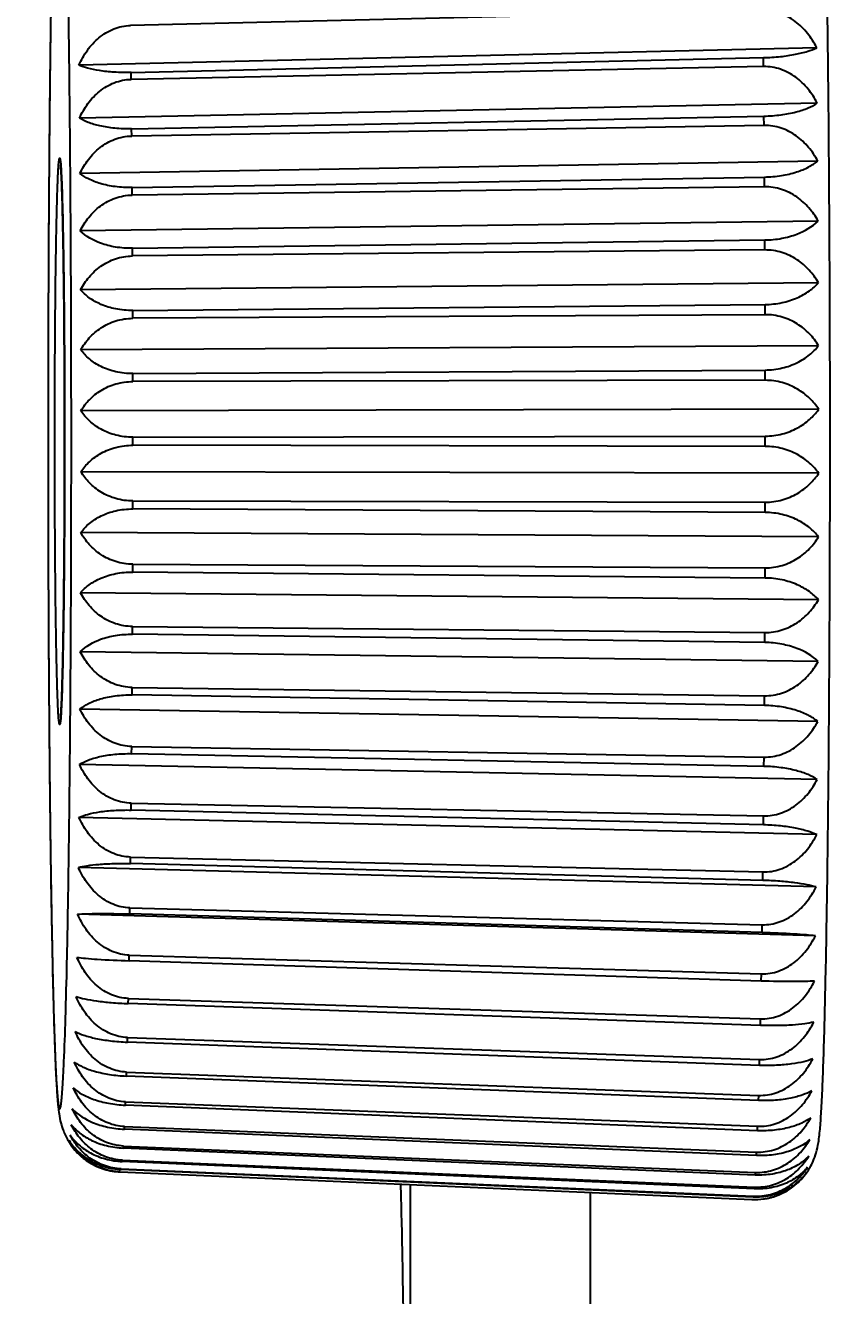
# Model space of a CAD drawing. Header units: millimetres. Extents: x 0 to 841, y 0 to 594.
# Drawn here: x 103.13 to 115.76, y 276.44 to 296.55 of the extents above; entities that cross this region are included whole.
import ezdxf

# ---------------------------------------------------------------- set-up
doc = ezdxf.new("R2010")
doc.units = ezdxf.units.MM
doc.header["$LTSCALE"] = 46.255
doc.layers.get('0').update_dxf_attribs({"linetype": 'CONTINUOUS'})
doc.styles.get("Standard").update_dxf_attribs({"font": 'txt', "width": 0.8})
doc.dimstyles.new('DIMSTYLE_2', dxfattribs={"dimtxt": 2.5, "dimasz": 2.5, "dimexe": 2, "dimexo": 0.5, "dimtad": 1, "dimdec": 3, "dimdsep": 46, "dimtxsty": 'STANDARD', "dimblk": 'OPEN', "dimblk1": 'OPEN', "dimblk2": 'OPEN', "dimcen": 0.09, "dimadec": 0, "dimazin": 0, "dimtp": 0.5, "dimtm": 0.5, "dimtfac": 1, "dimtdec": 3, "dimtofl": 0, "dimtmove": 0, "dimatfit": 3, "dimldrblk": 'OPEN', "dimfxl": 1, "dimtolj": 1, "dimarcsym": 0})
doc.dimstyles.new('DIMSTYLE_4', dxfattribs={"dimtxt": 2.5, "dimasz": 2.5, "dimexe": 2, "dimexo": 0.5, "dimtad": 1, "dimdec": 4, "dimdsep": 46, "dimtxsty": 'STANDARD', "dimblk": 'OPEN', "dimblk1": 'OPEN', "dimblk2": 'OPEN', "dimcen": 0.09, "dimadec": 0, "dimazin": 0, "dimtp": 0.5, "dimtm": 0.5, "dimtfac": 1, "dimtdec": 4, "dimtofl": 0, "dimtmove": 0, "dimatfit": 3, "dimldrblk": 'OPEN', "dimfxl": 1, "dimtolj": 1, "dimarcsym": 0})
doc.dimstyles.new('DIMSTYLE_5', dxfattribs={"dimtxt": 2.5, "dimasz": 2.5, "dimexe": 2, "dimexo": 0.5, "dimtad": 1, "dimdec": 4, "dimdsep": 46, "dimtxsty": 'STANDARD', "dimblk": 'OPEN', "dimblk1": 'OPEN', "dimblk2": 'OPEN', "dimcen": 0.09, "dimadec": 0, "dimazin": 0, "dimtp": 0.1, "dimtm": 0.1, "dimtfac": 1, "dimtdec": 4, "dimtofl": 0, "dimtmove": 0, "dimatfit": 3, "dimldrblk": 'OPEN', "dimfxl": 1, "dimtolj": 1, "dimarcsym": 0})

# ---------------------------------------------------------------- blocks, each defined once
blk = doc.blocks.new('_OPEN')
at = {"color": 0, "linetype": 'BYBLOCK'}
for p, q in [((0, 0), (-1, 0.2)), ((-1, -0.2), (0, 0)), ((-1, 0), (0, 0))]:
    blk.add_line(p, q, dxfattribs=at)
blk = doc.blocks.new('*D1')
at = {"color": 2, "linetype": 'CONTINUOUS'}
for p, q in [((99.41, 256.965), (99.41, 468.591)), ((241.389, 391.465), (241.389, 468.591)), ((99.41, 466.591), (170.399, 466.591)), ((241.389, 466.591), (170.399, 466.591))]:
    blk.add_line(p, q, dxfattribs=at)
at = {"color": 2, "linetype": 'CONTINUOUS', "xscale": 2.5, "yscale": 2.5, "zscale": 2.5, "rotation": 180}
blk.add_blockref('_OPEN', (99.41, 466.591), dxfattribs=at)
at = {"color": 2, "linetype": 'CONTINUOUS', "xscale": 2.5, "yscale": 2.5, "zscale": 2.5}
blk.add_blockref('_OPEN', (241.389, 466.591), dxfattribs=at)
at = {"color": 2, "linetype": 'CONTINUOUS', "insert": (168.399, 469.716), "char_height": 2.5, "width": 10, "attachment_point": 2, "line_spacing_factor": 0.9}
blk.add_mtext('142\\P[5.6]', dxfattribs=at)
blk = doc.blocks.new('*D6')
at = {"color": 2, "linetype": 'CONTINUOUS'}
for p, q in [((103.997, 390.965), (35.377, 390.965)), ((37.377, 390.965), (37.377, 323.715)), ((37.377, 256.465), (37.377, 323.715)), ((98.998, 256.465), (35.377, 256.465))]:
    blk.add_line(p, q, dxfattribs=at)
at = {"color": 2, "linetype": 'CONTINUOUS', "xscale": 2.5, "yscale": 2.5, "zscale": 2.5}
for p, rotation in [((37.377, 390.965), 90), ((37.377, 256.465), 270)]:
    blk.add_blockref('_OPEN', p, dxfattribs=dict(at, rotation=rotation))
at = {"color": 2, "linetype": 'CONTINUOUS', "insert": (34.252, 328.254), "char_height": 2.5, "width": 10, "attachment_point": 2, "rotation": 90, "line_spacing_factor": 0.9}
blk.add_mtext('134,5\\P[5.3]', dxfattribs=at)
blk = doc.blocks.new('*D7')
at = {"color": 2, "linetype": 'CONTINUOUS'}
for p, q in [((117.517, 436.465), (24.788, 436.465)), ((26.788, 436.465), (26.788, 298.715)), ((26.788, 160.965), (26.788, 298.715)), ((209.211, 160.965), (24.788, 160.965))]:
    blk.add_line(p, q, dxfattribs=at)
at = {"color": 2, "linetype": 'CONTINUOUS', "xscale": 2.5, "yscale": 2.5, "zscale": 2.5}
for p, rotation in [((26.788, 436.465), 90), ((26.788, 160.965), 270)]:
    blk.add_blockref('_OPEN', p, dxfattribs=dict(at, rotation=rotation))
at = {"color": 2, "linetype": 'CONTINUOUS', "insert": (23.663, 297.715), "char_height": 2.5, "width": 12, "attachment_point": 2, "rotation": 90, "line_spacing_factor": 0.9}
blk.add_mtext('275,5\\P[10.8]', dxfattribs=at)
blk = doc.blocks.new('*D8')
at = {"color": 2, "linetype": 'CONTINUOUS'}
for p, q in [((56.92, 256.465), (56.92, 274.114)), ((56.92, 274.114), (56.92, 255.715)), ((98.998, 256.465), (54.92, 256.465)), ((56.92, 250.965), (56.92, 255.715)), ((138.914, 254.965), (54.92, 254.965)), ((56.92, 254.965), (56.92, 250.965))]:
    blk.add_line(p, q, dxfattribs=at)
at = {"color": 2, "linetype": 'CONTINUOUS', "xscale": 2.5, "yscale": 2.5, "zscale": 2.5}
for p, rotation in [((56.92, 256.465), 270), ((56.92, 254.965), 90)]:
    blk.add_blockref('_OPEN', p, dxfattribs=dict(at, rotation=rotation))
at = {"color": 2, "linetype": 'CONTINUOUS', "insert": (53.795, 262.114), "char_height": 2.5, "width": 54, "attachment_point": 1, "rotation": 90, "line_spacing_factor": 0.9}
blk.add_mtext('1,5\\P[0.06]\\PHorizontal slide adjustment\\Prange ±45mm', dxfattribs=at)

msp = doc.modelspace()

# ---------------------------------------------------------------- linework, layer by layer
at = {"color": 7, "linetype": 'CONTINUOUS'}
for p, q in [((114.796, 296.78344), (104.79109, 296.54844)), ((115.648, 296.19324), (103.97362, 295.9195)), ((104.79937, 295.8037), (114.80428, 296.0382)), ((114.80571, 295.89637), (114.80428, 296.0382)), ((104.80047, 295.69437), (104.79937, 295.8037)), ((114.80571, 295.89637), (104.80047, 295.69437)), ((115.65682, 295.3175), (103.98206, 295.08226)), ((104.80759, 294.91112), (114.81283, 295.11259)), ((114.81404, 294.96417), (114.81283, 295.11259)), ((104.80852, 294.7967), (104.80759, 294.91112)), ((114.81404, 294.96417), (104.80852, 294.7967)), ((115.66428, 294.40103), (103.98919, 294.20606)), ((104.81442, 293.98089), (114.81994, 294.14781)), ((114.82092, 293.99393), (104.81517, 293.86227)), ((114.82092, 293.99393), (114.81994, 294.14781)), ((104.81517, 293.86227), (104.81442, 293.98089)), ((115.67032, 293.4508), (103.99496, 293.2976)), ((104.8198, 293.02011), (114.82556, 293.1512)), ((104.82037, 292.89817), (104.8198, 293.02011)), ((114.82629, 292.99302), (104.82037, 292.89817)), ((114.82629, 292.99302), (114.82556, 293.1512)), ((115.67489, 292.47404), (103.99933, 292.36377)), ((104.82371, 292.03607), (114.82963, 292.13035)), ((104.82409, 291.91175), (104.82371, 292.03607)), ((114.83013, 291.96907), (114.82963, 292.13035)), ((114.83013, 291.96907), (104.82409, 291.91175)), ((115.67795, 291.47818), (104.00226, 291.41169)), ((104.8261, 291.03628), (114.83214, 291.09301)), ((104.8263, 290.91052), (104.8261, 291.03628)), ((114.83239, 290.92987), (114.83214, 291.09301)), ((114.83239, 290.92987), (104.8263, 290.91052)), ((115.67949, 290.47082), (104.00373, 290.44859)), ((104.82697, 290.02833), (114.83306, 290.04709)), ((104.82697, 289.96521), (104.82697, 290.02833)), ((104.82697, 289.90209), (104.82697, 289.96521)), ((114.83307, 289.96521), (114.83306, 290.04709)), ((114.83306, 289.88333), (114.83307, 289.96521)), ((114.83306, 289.88333), (104.82697, 289.90209)), ((115.67949, 289.4596), (104.00373, 289.48182)), ((104.8261, 288.89414), (104.8263, 289.0199)), ((104.8263, 289.0199), (114.83239, 289.00055)), ((114.83214, 288.83741), (114.83239, 289.00055)), ((114.83214, 288.83741), (104.8261, 288.89414)), ((115.67795, 288.45223), (104.00226, 288.51873)), ((104.82371, 287.89435), (104.82409, 288.01867)), ((104.82409, 288.01867), (114.83013, 287.96135)), ((114.82963, 287.80007), (114.83013, 287.96135)), ((114.82963, 287.80007), (104.82371, 287.89435)), ((115.67489, 287.45638), (103.99933, 287.56665)), ((104.8198, 286.91031), (104.82037, 287.03225)), ((104.82037, 287.03225), (114.82629, 286.9374)), ((114.82556, 286.77921), (104.8198, 286.91031)), ((114.82556, 286.77921), (114.82629, 286.9374)), ((115.67032, 286.47962), (103.99496, 286.63282)), ((104.81442, 285.94953), (104.81517, 286.06815)), ((114.81994, 285.7826), (104.81442, 285.94953)), ((104.81517, 286.06815), (114.82092, 285.93649)), ((114.81994, 285.7826), (114.82092, 285.93649)), ((115.66428, 285.52939), (103.98919, 285.72435)), ((104.80759, 285.0193), (104.80852, 285.13371)), ((114.81283, 284.81782), (104.80759, 285.0193)), ((104.80852, 285.13371), (114.81404, 284.96624)), ((114.81283, 284.81782), (114.81404, 284.96624)), ((115.65682, 284.61292), (103.98206, 284.84816)), ((104.79937, 284.12672), (104.80047, 284.23605)), ((104.80047, 284.23605), (114.80571, 284.03404)), ((115.648, 283.73718), (103.97362, 284.01091)), ((114.80428, 283.89222), (104.79937, 284.12672)), ((114.80428, 283.89222), (114.80571, 284.03404)), ((104.78983, 283.27857), (104.79109, 283.38198)), ((104.79109, 283.38198), (114.796, 283.14698)), ((115.63788, 282.90884), (103.96395, 283.21898)), ((114.79436, 283.01283), (104.78983, 283.27857)), ((114.79436, 283.01283), (114.796, 283.14698)), ((104.77903, 282.48131), (104.78044, 282.57802)), ((104.78044, 282.57802), (114.78497, 282.31181)), ((115.62653, 282.1342), (103.9531, 282.47839)), ((114.78313, 282.18636), (104.77903, 282.48131)), ((114.78313, 282.18636), (114.78497, 282.31181)), ((104.76706, 281.74101), (104.76862, 281.83027)), ((114.77069, 281.41909), (104.76706, 281.74101)), ((104.76862, 281.83027), (114.77271, 281.53489)), ((114.77069, 281.41909), (114.77271, 281.53489)), ((104.75401, 281.0633), (104.7557, 281.14444)), ((104.7557, 281.14444), (114.75932, 280.82212)), ((114.75713, 280.71686), (104.75401, 281.0633)), ((114.75713, 280.71686), (114.75932, 280.82212)), ((104.73998, 280.45334), (104.74178, 280.52575)), ((104.74178, 280.52575), (114.7449, 280.17895)), ((114.74256, 280.08501), (104.73998, 280.45334)), ((103.73657, 280.13457), (103.73684, 280.14052)), ((114.74256, 280.08501), (114.7449, 280.17895)), ((104.72507, 279.91577), (104.72698, 279.97889)), ((114.72708, 279.52836), (104.72507, 279.91577)), ((104.72698, 279.97889), (114.72955, 279.61025)), ((104.70941, 279.45468), (104.7114, 279.50803)), ((104.7114, 279.50803), (114.7134, 279.12035)), ((114.72708, 279.52836), (114.72955, 279.61025)), ((114.71081, 279.05114), (104.70941, 279.45468)), ((104.6931, 279.07358), (104.69517, 279.11676)), ((104.69517, 279.11676), (114.69656, 278.713)), ((114.71081, 279.05114), (114.7134, 279.12035)), ((114.69387, 278.65699), (104.6931, 279.07358)), ((114.6764, 278.34889), (104.67627, 278.77538)), ((104.6784, 278.80805), (114.67917, 278.39128)), ((114.65853, 278.1292), (104.65906, 278.56233)), ((104.66123, 278.58425), (114.66135, 278.15764)), ((104.62493, 278.39739), (104.62619, 278.39756)), ((104.62619, 278.39756), (114.62342, 277.96112)), ((114.6404, 277.9996), (104.64158, 278.43607)), ((104.64378, 278.44708), (114.64324, 278.01387)), ((109.21794, 208.96521), (109.21794, 278.19682)), ((112.06638, 208.96521), (112.06638, 278.07244)), ((114.62342, 277.96112), (114.62499, 277.96105)), ((114.6404, 277.9996), (114.64324, 278.01387)), ((115.01648, 278.02283), (115.01741, 278.02318)), ((115.04498, 278.03394), (115.04656, 278.03458))]:
    msp.add_line(p, q, dxfattribs=at)
for centre, radius, start, end in [((104.6834, 279.41291), 1.02338, 210.521823, 210.986499), ((93.25483, 279.5357), 11.44672, 356.191458, 356.355347), ((87.37237, 279.99513), 27.35425, 357.196038, 357.313491), ((101.20986, 278.91479), 3.46716, 354.165404, 354.529429), ((104.2004, 278.5298), 0.45102, 348.005978, 349.431247), ((102.8551, 279.14014), 11.84776, 356.170698, 356.376107), ((114.66905, 278.96516), 1.00348, 324.422126, 324.623875), ((111.09375, 278.4964), 3.58365, 354.118976, 354.575857), ((114.66834, 278.95628), 0.99617, 267.505696, 278.038864), ((114.66834, 278.95688), 0.99677, 278.034164, 278.760022), ((114.66791, 278.95958), 0.9995, 278.760643, 281.118755), ((114.66779, 278.96028), 1.00021, 281.118299, 281.973219), ((114.66806, 278.95901), 0.99891, 281.972991, 283.382739), ((114.66832, 278.95787), 0.99774, 283.383154, 284.222776), ((114.66783, 278.95978), 0.99971, 284.223142, 287.3645), ((114.66806, 278.95905), 0.99895, 287.364748, 290.41272), ((114.66781, 278.95971), 0.99966, 290.470469, 292.166714)]:
    msp.add_arc(centre, radius, start, end, dxfattribs=at)
for points, knots in [([(115.85925, 289.96521), (115.85925, 290.67897), (115.8569, 292.0794), (115.84639, 294.11338), (115.83182, 295.72287), (115.81662, 296.91295), (115.80417, 297.7123), (115.79043, 298.4385), (115.77555, 299.08505), (115.75966, 299.64656), (115.74284, 300.1193), (115.7273, 300.45695), (115.71364, 300.68265), (115.70338, 300.82171), (115.69154, 300.94785), (115.67434, 301.08203), (115.64493, 301.22171), (115.58681, 301.38422), (115.52868, 301.48765), (115.48843, 301.54457)], [0, 0, 0, 0, 0.18423561, 0.36147952, 0.52501751, 0.5996925, 0.66868933, 0.73137076, 0.78717271, 0.83562027, 0.87636499, 0.90927099, 0.92286305, 0.93472889, 0.94526157, 0.95556211, 0.96963992, 0.98200514, 1, 1, 1, 1]), ([(103.80594, 301.04419), (103.77428, 300.99143), (103.72938, 300.89847), (103.68366, 300.75341), (103.65927, 300.62682), (103.64383, 300.50026), (103.63272, 300.37764), (103.62297, 300.24193), (103.60997, 300.02236), (103.59515, 299.6951), (103.57911, 299.23825), (103.56396, 298.69718), (103.54977, 298.07549), (103.53668, 297.3783), (103.52482, 296.61179), (103.51035, 295.47202), (103.49649, 293.93187), (103.48648, 291.98652), (103.48425, 290.64753), (103.48425, 289.96521)], [0, 0, 0, 0, 0.0166166, 0.02768955, 0.0410013, 0.0513589, 0.06211531, 0.0742426, 0.08809987, 0.1215092, 0.16270306, 0.21154029, 0.26767187, 0.33062499, 0.399839, 0.47468124, 0.63842571, 0.81574981, 1, 1, 1, 1]), ([(103.73657, 299.79584), (103.73336, 299.86844), (103.72702, 300.00124), (103.71652, 300.18162), (103.70591, 300.3242), (103.69655, 300.41915), (103.68843, 300.47573), (103.68367, 300.50106), (103.67961, 300.51636), (103.67691, 300.52433), (103.67418, 300.52985), (103.6715, 300.53347), (103.66775, 300.53436), (103.66462, 300.53161), (103.66201, 300.52706), (103.65927, 300.52013), (103.65656, 300.51086), (103.6538, 300.49916), (103.65104, 300.48503), (103.6471, 300.46138), (103.64233, 300.42572), (103.63688, 300.37565), (103.63144, 300.31596), (103.62602, 300.2467), (103.62062, 300.16793), (103.61526, 300.07972), (103.60994, 299.98215), (103.60262, 299.83364), (103.59375, 299.62534), (103.58374, 299.34875), (103.57401, 299.03746), (103.56462, 298.69259), (103.5556, 298.31544), (103.54371, 297.75215), (103.53027, 296.97874), (103.51659, 295.97574), (103.50508, 294.88388), (103.49595, 293.71929), (103.48932, 292.4992), (103.4853, 291.24164), (103.4844, 290.39279), (103.4844, 289.96521)], [0, 0, 0, 0, 0.01925497, 0.03523185, 0.04787449, 0.05714238, 0.06050453, 0.06302011, 0.06396354, 0.06470118, 0.06524048, 0.06560193, 0.06585419, 0.06615387, 0.06661122, 0.06726059, 0.06811327, 0.06917391, 0.07044475, 0.07192698, 0.07552745, 0.07997619, 0.08527142, 0.09140943, 0.09838529, 0.10619326, 0.11482629, 0.1242769, 0.14559549, 0.17007148, 0.19761514, 0.22812512, 0.26148893, 0.29758342, 0.37742165, 0.46646103, 0.56338599, 0.66676429, 0.77506808, 0.88669622, 1, 1, 1, 1]), ([(103.8533, 289.96521), (103.8533, 291.00068), (103.8495, 292.52509), (103.83617, 294.50455), (103.82276, 295.85966), (103.80608, 297.08387), (103.7866, 298.14999), (103.76478, 299.03436), (103.74693, 299.56063), (103.73684, 299.78989)], [0, 0, 0, 0, 0.3161476, 0.46542812, 0.60437569, 0.72990615, 0.83923395, 0.92993457, 1, 1, 1, 1]), ([(115.648, 296.19324), (115.60697, 296.27362), (115.50964, 296.42768), (115.34712, 296.58919), (115.1937, 296.68823), (115.06777, 296.74419), (114.93393, 296.77819), (114.84185, 296.78451), (114.796, 296.78344)], [0, 0, 0, 0, 0.24797599, 0.49705434, 0.62238623, 0.74805774, 0.87397814, 1, 1, 1, 1]), ([(103.97362, 295.9195), (104.0101, 296.00159), (104.0986, 296.15989), (104.25184, 296.32883), (104.39947, 296.43487), (104.52209, 296.4966), (104.65383, 296.53677), (104.74531, 296.54736), (104.79109, 296.54844)], [0, 0, 0, 0, 0.24781493, 0.49665465, 0.62191341, 0.74759594, 0.87365702, 1, 1, 1, 1]), ([(114.80428, 296.0382), (114.89441, 296.04031), (115.06493, 296.05101), (115.29934, 296.08489), (115.49159, 296.13102), (115.60189, 296.17133), (115.648, 296.19324)], [0, 0, 0, 0, 0.31347561, 0.59332676, 0.82248693, 1, 1, 1, 1]), ([(104.79937, 295.8037), (104.70994, 295.8016), (104.54158, 295.8042), (104.31082, 295.82701), (104.12389, 295.86409), (104.01748, 295.89952), (103.97362, 295.9195)], [0, 0, 0, 0, 0.31977822, 0.60112384, 0.82773195, 1, 1, 1, 1]), ([(115.65682, 295.3175), (115.61583, 295.3963), (115.51826, 295.54749), (115.32371, 295.73724), (115.12114, 295.84639), (114.94357, 295.89086), (114.85156, 295.8973), (114.80571, 295.89637)], [0, 0, 0, 0, 0.24618131, 0.49475314, 0.74600686, 0.87288477, 1, 1, 1, 1]), ([(103.98206, 295.08226), (104.01872, 295.16249), (104.10779, 295.31729), (104.26129, 295.48165), (104.40888, 295.58463), (104.53158, 295.64455), (104.66332, 295.68337), (104.75471, 295.69345), (104.80047, 295.69437)], [0, 0, 0, 0, 0.24575037, 0.49375669, 0.61919033, 0.74546213, 0.87247286, 1, 1, 1, 1]), ([(114.81283, 295.11259), (114.90306, 295.11441), (115.07435, 295.12724), (115.30954, 295.17169), (115.5026, 295.23385), (115.6117, 295.28831), (115.65682, 295.3175)], [0, 0, 0, 0, 0.30848644, 0.58577597, 0.81628977, 1, 1, 1, 1]), ([(104.80759, 294.91112), (104.71811, 294.90931), (104.54906, 294.91506), (104.31754, 294.94988), (104.1298, 295.00422), (104.02475, 295.05467), (103.98206, 295.08226)], [0, 0, 0, 0, 0.3147462, 0.59336018, 0.82124749, 1, 1, 1, 1]), ([(103.98919, 294.20606), (104.02607, 294.28388), (104.11592, 294.43417), (104.30071, 294.62495), (104.49704, 294.73728), (104.67149, 294.78644), (104.76277, 294.79594), (104.80852, 294.7967)], [0, 0, 0, 0, 0.24314826, 0.49024169, 0.74244185, 0.87081301, 1, 1, 1, 1]), ([(115.66428, 294.40103), (115.62329, 294.47769), (115.52547, 294.62495), (115.33088, 294.80922), (115.1289, 294.91501), (114.95179, 294.95845), (114.85989, 294.96494), (114.81404, 294.96417)], [0, 0, 0, 0, 0.2435167, 0.4911576, 0.74350372, 0.8715389, 1, 1, 1, 1]), ([(103.59061, 289.96521), (103.59061, 290.29776), (103.59186, 290.9462), (103.59657, 291.7413), (103.6023, 292.34053), (103.60731, 292.74885), (103.61307, 293.12215), (103.6195, 293.45575), (103.62556, 293.70697), (103.6308, 293.88499), (103.63466, 294.00028), (103.63863, 294.10288), (103.64268, 294.19245), (103.64679, 294.26873), (103.65042, 294.32385), (103.65344, 294.36112), (103.65558, 294.3839), (103.65771, 294.40322), (103.65983, 294.41904), (103.66197, 294.43139), (103.66378, 294.43943), (103.66546, 294.44416), (103.66652, 294.44662), (103.66887, 294.44921), (103.6712, 294.44659), (103.67226, 294.44411), (103.67394, 294.43937), (103.67575, 294.4313), (103.67789, 294.41892), (103.68, 294.40307), (103.68311, 294.37498), (103.68502, 294.35215), (103.68627, 294.33577)], [0, 0, 0, 0, 0.21682099, 0.42277308, 0.51841, 0.60752915, 0.68901046, 0.76183, 0.82507318, 0.85285092, 0.87794706, 0.90028359, 0.91979058, 0.93640802, 0.95008571, 0.95580915, 0.96078388, 0.96500713, 0.96847706, 0.97119453, 0.97316477, 0.97387487, 0.97440843, 0.97501816, 0.97563209, 0.97616864, 0.97688189, 0.97885862, 0.98158264, 0.98505915, 0.98928898, 1, 1, 1, 1]), ([(114.81994, 294.14781), (114.91027, 294.14932), (115.08253, 294.16425), (115.31862, 294.21912), (115.51248, 294.29718), (115.6201, 294.36509), (115.66428, 294.40103)], [0, 0, 0, 0, 0.30268512, 0.57702666, 0.80918437, 1, 1, 1, 1]), ([(103.74701, 289.96521), (103.74701, 290.23094), (103.74621, 290.75386), (103.7426, 291.51715), (103.73674, 292.23048), (103.72882, 292.87073), (103.72042, 293.34877), (103.71261, 293.67898), (103.7068, 293.88212), (103.70075, 294.05235), (103.69483, 294.1869), (103.68907, 294.28009), (103.68539, 294.32805), (103.68339, 294.3437)], [0, 0, 0, 0, 0.18202843, 0.35820843, 0.52286996, 0.67068741, 0.79681691, 0.85038216, 0.89694945, 0.93603046, 0.96706865, 0.98919337, 1, 1, 1, 1]), ([(103.68627, 294.33577), (103.6888, 294.30268), (103.69344, 294.22639), (103.70231, 294.03479), (103.71206, 293.72521), (103.72213, 293.27629), (103.73084, 292.73383), (103.73794, 292.11315), (103.74508, 291.18151), (103.74709, 290.45872), (103.74709, 289.96521)], [0, 0, 0, 0, 0.0227743, 0.05244937, 0.13163114, 0.23532717, 0.36061507, 0.50395909, 0.66131226, 1, 1, 1, 1]), ([(104.81442, 293.98089), (104.72486, 293.9794), (104.5549, 293.9883), (104.32251, 294.0351), (104.13403, 294.10669), (104.03077, 294.17146), (103.98919, 294.20606)], [0, 0, 0, 0, 0.30863216, 0.58404748, 0.81361449, 1, 1, 1, 1]), ([(115.67032, 293.4508), (115.62929, 293.52479), (115.53106, 293.66711), (115.33637, 293.84445), (115.1351, 293.94598), (114.95853, 293.98805), (114.86677, 293.99453), (114.82092, 293.99393)], [0, 0, 0, 0, 0.2401588, 0.48664063, 0.74036193, 0.86984847, 1, 1, 1, 1]), ([(103.99496, 293.2976), (104.03209, 293.37247), (104.12276, 293.51718), (104.3083, 293.69975), (104.50431, 293.80635), (104.67832, 293.85284), (104.76945, 293.86166), (104.81517, 293.86227)], [0, 0, 0, 0, 0.2396436, 0.48537465, 0.73892546, 0.86887747, 1, 1, 1, 1]), ([(114.82556, 293.1512), (114.916, 293.15239), (115.0896, 293.16946), (115.38351, 293.24997), (115.57626, 293.35926), (115.67032, 293.4508)], [0, 0, 0, 0, 0.29709104, 0.56891009, 1, 1, 1, 1]), ([(104.8198, 293.02011), (104.73014, 293.01893), (104.55882, 293.03114), (104.27124, 293.10314), (104.08336, 293.20809), (103.99496, 293.2976)], [0, 0, 0, 0, 0.30265978, 0.57537088, 1, 1, 1, 1]), ([(115.67489, 292.47404), (115.63377, 292.54486), (115.53502, 292.68123), (115.34002, 292.85025), (115.09852, 292.96671), (114.91738, 292.99388), (114.82629, 292.99302)], [0, 0, 0, 0, 0.2362826, 0.48158199, 0.73717803, 1, 1, 1, 1]), ([(103.99933, 292.36377), (104.03673, 292.43516), (104.12827, 292.57325), (104.2823, 292.71597), (104.42925, 292.80488), (104.55211, 292.85664), (104.68372, 292.88967), (104.77468, 292.89774), (104.82037, 292.89817)], [0, 0, 0, 0, 0.23516997, 0.47914512, 0.60557644, 0.73488398, 0.86664855, 1, 1, 1, 1]), ([(114.82963, 292.13035), (114.92019, 292.1312), (115.0948, 292.15015), (115.33281, 292.22518), (115.5278, 292.3338), (115.63219, 292.426), (115.67489, 292.47404)], [0, 0, 0, 0, 0.29005639, 0.55815699, 0.79415396, 1, 1, 1, 1]), ([(104.82371, 292.03607), (104.73393, 292.03522), (104.56164, 292.05047), (104.3275, 292.12081), (104.13835, 292.22595), (104.03912, 292.31658), (103.99933, 292.36377)], [0, 0, 0, 0, 0.29489985, 0.56352265, 0.79726165, 1, 1, 1, 1]), ([(104.00226, 291.41169), (104.03999, 291.47911), (104.13271, 291.60966), (104.31997, 291.7715), (104.55595, 291.88383), (104.73368, 291.91123), (104.82409, 291.91175)], [0, 0, 0, 0, 0.23043001, 0.47292936, 0.73036276, 1, 1, 1, 1]), ([(115.67795, 291.47818), (115.63669, 291.54534), (115.53723, 291.67477), (115.37661, 291.80588), (115.2257, 291.88704), (115.0578, 291.94991), (114.92113, 291.96959), (114.83013, 291.96907)], [0, 0, 0, 0, 0.23135235, 0.47491069, 0.60222714, 0.73289771, 1, 1, 1, 1]), ([(104.8261, 291.03628), (104.73618, 291.03577), (104.56256, 291.05416), (104.32769, 291.13584), (104.1387, 291.25676), (104.04138, 291.35882), (104.00226, 291.41169)], [0, 0, 0, 0, 0.2879838, 0.55337661, 0.78939121, 1, 1, 1, 1]), ([(114.83214, 291.09301), (114.92282, 291.09352), (115.09874, 291.11437), (115.33765, 291.19893), (115.53288, 291.3218), (115.63577, 291.42474), (115.67795, 291.47818)], [0, 0, 0, 0, 0.28378857, 0.54889338, 0.78691829, 1, 1, 1, 1]), ([(104.00373, 290.44859), (104.04184, 290.5116), (104.13589, 290.63361), (104.32387, 290.78302), (104.55966, 290.88583), (104.73605, 290.91034), (104.8263, 290.91052)], [0, 0, 0, 0, 0.22455671, 0.46502237, 0.72478232, 1, 1, 1, 1]), ([(115.67949, 290.47082), (115.63801, 290.53384), (115.53759, 290.6554), (115.34233, 290.80375), (115.1019, 290.90573), (114.92329, 290.93004), (114.83239, 290.92987)], [0, 0, 0, 0, 0.22599844, 0.46793138, 0.72771985, 1, 1, 1, 1]), ([(104.82697, 290.02833), (104.73689, 290.02816), (104.56188, 290.04965), (104.32646, 290.1422), (104.13788, 290.27793), (104.0423, 290.39045), (104.00373, 290.44859)], [0, 0, 0, 0, 0.28136903, 0.54378969, 0.78207317, 1, 1, 1, 1]), ([(114.83306, 290.04709), (114.92385, 290.04726), (115.10112, 290.06991), (115.34085, 290.16349), (115.53615, 290.29964), (115.63771, 290.41237), (115.67949, 290.47082)], [0, 0, 0, 0, 0.27781919, 0.5401365, 0.78016048, 1, 1, 1, 1]), ([(103.48425, 289.96521), (103.48425, 289.28328), (103.48648, 287.94503), (103.49647, 286.00068), (103.51033, 284.46122), (103.52477, 283.32186), (103.53662, 282.5555), (103.5497, 281.85835), (103.56387, 281.23659), (103.57901, 280.69534), (103.59504, 280.23819), (103.60984, 279.91061), (103.62282, 279.69076), (103.63255, 279.55486), (103.64362, 279.43218), (103.65891, 279.30609), (103.68283, 279.18067), (103.72736, 279.03733), (103.77098, 278.94547), (103.80182, 278.89317)], [0, 0, 0, 0, 0.18427807, 0.36163701, 0.52542969, 0.6003027, 0.6695527, 0.73254731, 0.78872585, 0.83761532, 0.87886678, 0.91233726, 0.92622465, 0.93837955, 0.94915517, 0.95950493, 0.9726984, 0.98359251, 1, 1, 1, 1]), ([(103.4844, 289.96521), (103.4844, 289.53762), (103.4853, 288.68877), (103.48932, 287.43121), (103.49595, 286.21112), (103.50508, 285.04654), (103.51659, 283.95467), (103.53027, 282.95168), (103.54371, 282.17827), (103.5556, 281.61498), (103.56462, 281.23783), (103.57401, 280.89296), (103.58374, 280.58166), (103.59375, 280.30508), (103.60262, 280.09678), (103.60994, 279.94826), (103.61526, 279.8507), (103.62062, 279.76249), (103.62602, 279.68372), (103.63144, 279.61446), (103.63688, 279.55477), (103.64233, 279.5047), (103.6471, 279.46904), (103.65104, 279.44539), (103.6538, 279.43126), (103.65656, 279.41956), (103.65927, 279.41028), (103.66201, 279.40335), (103.66462, 279.39881), (103.66775, 279.39606), (103.6715, 279.39695), (103.67418, 279.40057), (103.67691, 279.40608), (103.67961, 279.41406), (103.68367, 279.42936), (103.68843, 279.45469), (103.69655, 279.51126), (103.70591, 279.60622), (103.71652, 279.7488), (103.72702, 279.92917), (103.73336, 280.06198), (103.73657, 280.13457)], [0, 0, 0, 0, 0.11330378, 0.22493192, 0.33323571, 0.43661401, 0.53353897, 0.62257835, 0.70241658, 0.73851107, 0.77187488, 0.80238486, 0.82992852, 0.85440451, 0.8757231, 0.88517371, 0.89380674, 0.90161471, 0.90859057, 0.91472858, 0.92002381, 0.92447255, 0.92807302, 0.92955525, 0.93082609, 0.93188673, 0.93273941, 0.93338878, 0.93384613, 0.93414581, 0.93439807, 0.93475952, 0.93529882, 0.93603646, 0.93697989, 0.93949547, 0.94285762, 0.95212551, 0.96476815, 0.98074503, 1, 1, 1, 1]), ([(103.68627, 285.59463), (103.68502, 285.57825), (103.6831, 285.55542), (103.68, 285.52734), (103.67789, 285.51149), (103.67574, 285.49911), (103.67394, 285.49105), (103.67226, 285.4863), (103.6712, 285.48383), (103.66887, 285.48121), (103.66652, 285.4838), (103.66545, 285.48626), (103.66378, 285.49099), (103.66197, 285.49903), (103.65983, 285.51138), (103.65771, 285.52721), (103.65557, 285.54652), (103.65344, 285.56931), (103.65042, 285.60658), (103.64679, 285.66171), (103.64267, 285.73799), (103.63863, 285.82756), (103.63466, 285.93016), (103.63079, 286.04545), (103.62556, 286.22347), (103.6195, 286.4747), (103.61307, 286.8083), (103.60731, 287.1816), (103.6023, 287.58991), (103.59657, 288.18913), (103.59186, 288.98423), (103.59061, 289.63266), (103.59061, 289.96521)], [0, 0, 0, 0, 0.01070982, 0.01493906, 0.018415, 0.02113847, 0.02311466, 0.02382765, 0.02436396, 0.02497756, 0.02558761, 0.02612139, 0.02683172, 0.02880242, 0.03152034, 0.03499071, 0.03921439, 0.04418952, 0.04991335, 0.06359178, 0.08020988, 0.09971747, 0.12205452, 0.14715111, 0.17492923, 0.23817297, 0.3109928, 0.39247416, 0.48159312, 0.57722967, 0.78318056, 1, 1, 1, 1]), ([(103.68329, 285.58592), (103.68282, 285.58264), (103.685, 285.60006), (103.68551, 285.6074), (103.68706, 285.62456), (103.68838, 285.64239), (103.69052, 285.67311), (103.69316, 285.71759), (103.69629, 285.77874), (103.69943, 285.84934), (103.70256, 285.92907), (103.70686, 286.05259), (103.71199, 286.22741), (103.71761, 286.46038), (103.72287, 286.72263), (103.72772, 287.0118), (103.7321, 287.3254), (103.73741, 287.7846), (103.74251, 288.39856), (103.74619, 289.16882), (103.74701, 289.69681), (103.74701, 289.96521)], [0, 0, 0, 0, 0.00226926, 0.00497613, 0.00850357, 0.01276046, 0.01768689, 0.02939253, 0.04339917, 0.05957112, 0.07781216, 0.0980452, 0.14422043, 0.19759069, 0.25765082, 0.32386601, 0.39566855, 0.47245427, 0.63838423, 0.81617917, 1, 1, 1, 1]), ([(103.74709, 289.96521), (103.74709, 289.47169), (103.74508, 288.74888), (103.73794, 287.81723), (103.73084, 287.19656), (103.72213, 286.65409), (103.71206, 286.20517), (103.70231, 285.8956), (103.69344, 285.704), (103.6888, 285.62772), (103.68627, 285.59463)], [0, 0, 0, 0, 0.33869129, 0.49604571, 0.63939041, 0.76467825, 0.86837339, 0.94755336, 0.97722718, 1, 1, 1, 1]), ([(103.73684, 280.14052), (103.74693, 280.36979), (103.76478, 280.89606), (103.7866, 281.78042), (103.80608, 282.84655), (103.82276, 284.07076), (103.83617, 285.42587), (103.8495, 287.40532), (103.8533, 288.92974), (103.8533, 289.96521)], [0, 0, 0, 0, 0.07006543, 0.16076605, 0.27009385, 0.39562431, 0.53457188, 0.6838524, 1, 1, 1, 1]), ([(115.48726, 278.3842), (115.52774, 278.44121), (115.58625, 278.54488), (115.6447, 278.70782), (115.67425, 278.84782), (115.69149, 278.98213), (115.70334, 279.10827), (115.71361, 279.24729), (115.72728, 279.47293), (115.74281, 279.81051), (115.75964, 280.28318), (115.77553, 280.84466), (115.79042, 281.49119), (115.80416, 282.2174), (115.81662, 283.01678), (115.83181, 284.20695), (115.84638, 285.81659), (115.85689, 287.85078), (115.85925, 289.25137), (115.85925, 289.96521)], [0, 0, 0, 0, 0.01804309, 0.03045456, 0.04456371, 0.05486659, 0.06539532, 0.07725536, 0.09084074, 0.12373355, 0.16446569, 0.21290188, 0.26869292, 0.33136429, 0.40035199, 0.47501876, 0.63854268, 0.81577488, 1, 1, 1, 1]), ([(104.00373, 289.48182), (104.0423, 289.53996), (104.13788, 289.65248), (104.32646, 289.78821), (104.56188, 289.88077), (104.73689, 289.90226), (104.82697, 289.90209)], [0, 0, 0, 0, 0.2179266, 0.45621011, 0.71863087, 1, 1, 1, 1]), ([(115.67949, 289.4596), (115.63771, 289.51805), (115.53615, 289.63077), (115.34085, 289.76693), (115.10112, 289.86051), (114.92385, 289.88316), (114.83306, 289.88333)], [0, 0, 0, 0, 0.21983956, 0.45986353, 0.72218082, 1, 1, 1, 1]), ([(104.8263, 289.0199), (104.73605, 289.02007), (104.55966, 289.04458), (104.32387, 289.1474), (104.13589, 289.29681), (104.04184, 289.41882), (104.00373, 289.48182)], [0, 0, 0, 0, 0.27521757, 0.53497743, 0.77544305, 1, 1, 1, 1]), ([(114.83239, 289.00055), (114.92329, 289.00037), (115.1019, 289.02469), (115.34233, 289.12667), (115.53759, 289.27501), (115.63801, 289.39658), (115.67949, 289.4596)], [0, 0, 0, 0, 0.27228016, 0.53206865, 0.7740016, 1, 1, 1, 1]), ([(104.00226, 288.51873), (104.04138, 288.5716), (104.1387, 288.67366), (104.32769, 288.79458), (104.56256, 288.87626), (104.73618, 288.89465), (104.8261, 288.89414)], [0, 0, 0, 0, 0.21060856, 0.44662319, 0.71201609, 1, 1, 1, 1]), ([(115.67795, 288.45223), (115.63577, 288.50568), (115.53288, 288.60862), (115.33765, 288.73148), (115.09874, 288.81604), (114.92282, 288.83689), (114.83214, 288.83741)], [0, 0, 0, 0, 0.21308175, 0.45110665, 0.71621144, 1, 1, 1, 1]), ([(104.82409, 288.01867), (104.73368, 288.01919), (104.55595, 288.04659), (104.31998, 288.15892), (104.13271, 288.32076), (104.03999, 288.4513), (104.00226, 288.51873)], [0, 0, 0, 0, 0.26963713, 0.52707044, 0.76956975, 1, 1, 1, 1]), ([(114.83013, 287.96135), (114.92113, 287.96083), (115.0578, 287.98051), (115.2257, 288.04337), (115.37661, 288.12454), (115.53723, 288.25565), (115.63669, 288.38508), (115.67795, 288.45223)], [0, 0, 0, 0, 0.26710231, 0.39777288, 0.52508934, 0.76864768, 1, 1, 1, 1]), ([(103.99933, 287.56665), (104.03912, 287.61384), (104.13835, 287.70447), (104.3275, 287.80961), (104.56164, 287.87995), (104.73393, 287.89519), (104.82371, 287.89435)], [0, 0, 0, 0, 0.20273813, 0.43647714, 0.70510004, 1, 1, 1, 1]), ([(115.67489, 287.45638), (115.63219, 287.50441), (115.5278, 287.59662), (115.33281, 287.70524), (115.0948, 287.78027), (114.92019, 287.79922), (114.82963, 287.80007)], [0, 0, 0, 0, 0.20584607, 0.44184304, 0.70994362, 1, 1, 1, 1]), ([(104.82037, 287.03225), (104.77468, 287.03268), (104.68372, 287.04075), (104.55211, 287.07378), (104.42925, 287.12553), (104.2823, 287.21445), (104.12827, 287.35717), (104.03673, 287.49526), (103.99933, 287.56665)], [0, 0, 0, 0, 0.13335138, 0.26511591, 0.39442342, 0.52085468, 0.76482978, 1, 1, 1, 1]), ([(114.82629, 286.9374), (114.91738, 286.93653), (115.09852, 286.96371), (115.34002, 287.08017), (115.53502, 287.24919), (115.63377, 287.38556), (115.67489, 287.45638)], [0, 0, 0, 0, 0.26282198, 0.51841804, 0.76371744, 1, 1, 1, 1]), ([(103.99496, 286.63282), (104.08336, 286.72233), (104.27124, 286.82728), (104.55882, 286.89927), (104.73014, 286.91149), (104.8198, 286.91031)], [0, 0, 0, 0, 0.42462892, 0.69734011, 1, 1, 1, 1]), ([(115.67032, 286.47962), (115.57626, 286.57116), (115.38351, 286.68045), (115.0896, 286.76095), (114.916, 286.77803), (114.82556, 286.77921)], [0, 0, 0, 0, 0.43108994, 0.70290897, 1, 1, 1, 1]), ([(104.81517, 286.06815), (104.76945, 286.06875), (104.67832, 286.07757), (104.50431, 286.12407), (104.3083, 286.23067), (104.12276, 286.41324), (104.03209, 286.55795), (103.99496, 286.63282)], [0, 0, 0, 0, 0.13112251, 0.26107458, 0.5146254, 0.76035635, 1, 1, 1, 1]), ([(114.82092, 285.93649), (114.86677, 285.93589), (114.95853, 285.94237), (115.1351, 285.98443), (115.33637, 286.08596), (115.53106, 286.26331), (115.62929, 286.40562), (115.67032, 286.47962)], [0, 0, 0, 0, 0.13015154, 0.25963806, 0.51335944, 0.75984123, 1, 1, 1, 1]), ([(103.98919, 285.72435), (104.03077, 285.75895), (104.13403, 285.82373), (104.32251, 285.89531), (104.5549, 285.94212), (104.72486, 285.95102), (104.81442, 285.94953)], [0, 0, 0, 0, 0.1863853, 0.41595231, 0.69136772, 1, 1, 1, 1]), ([(115.66428, 285.52939), (115.6201, 285.56533), (115.51248, 285.63324), (115.31862, 285.7113), (115.08253, 285.76617), (114.91027, 285.78109), (114.81994, 285.7826)], [0, 0, 0, 0, 0.19081566, 0.42297337, 0.69731489, 1, 1, 1, 1]), ([(104.80852, 285.13371), (104.76277, 285.13448), (104.67149, 285.14397), (104.49704, 285.19313), (104.30071, 285.30547), (104.11592, 285.49625), (104.02607, 285.64654), (103.98919, 285.72435)], [0, 0, 0, 0, 0.12918693, 0.25755805, 0.50975811, 0.75685149, 1, 1, 1, 1]), ([(114.81404, 284.96624), (114.85989, 284.96548), (114.95179, 284.97196), (115.1289, 285.0154), (115.33088, 285.1212), (115.52547, 285.30546), (115.62329, 285.45273), (115.66428, 285.52939)], [0, 0, 0, 0, 0.12846111, 0.25649629, 0.50884242, 0.75648333, 1, 1, 1, 1]), ([(103.98206, 284.84816), (104.02475, 284.87575), (104.1298, 284.9262), (104.31754, 284.98054), (104.54906, 285.01536), (104.71811, 285.0211), (104.80759, 285.0193)], [0, 0, 0, 0, 0.1787523, 0.40663961, 0.68525368, 1, 1, 1, 1]), ([(104.80047, 284.23605), (104.75471, 284.23697), (104.66332, 284.24705), (104.53158, 284.28587), (104.40888, 284.34579), (104.26129, 284.44877), (104.10779, 284.61313), (104.01872, 284.76793), (103.98206, 284.84816)], [0, 0, 0, 0, 0.12752707, 0.25453777, 0.38080953, 0.50624311, 0.75424938, 1, 1, 1, 1]), ([(115.65682, 284.61292), (115.6117, 284.64211), (115.5026, 284.69656), (115.30954, 284.75873), (115.07435, 284.80317), (114.90306, 284.81601), (114.81283, 284.81782)], [0, 0, 0, 0, 0.18371026, 0.41422406, 0.69151357, 1, 1, 1, 1]), ([(114.80571, 284.03404), (114.85156, 284.03312), (114.94357, 284.03956), (115.12114, 284.08402), (115.32371, 284.19318), (115.51826, 284.38292), (115.61583, 284.53412), (115.65682, 284.61292)], [0, 0, 0, 0, 0.12711523, 0.25399315, 0.50524689, 0.75381873, 1, 1, 1, 1]), ([(103.97362, 284.01091), (104.01748, 284.0309), (104.12389, 284.06632), (104.31082, 284.10341), (104.54158, 284.12622), (104.70994, 284.12881), (104.79937, 284.12672)], [0, 0, 0, 0, 0.17226785, 0.39887595, 0.68022166, 1, 1, 1, 1]), ([(104.79109, 283.38198), (104.74531, 283.38306), (104.65383, 283.39365), (104.52209, 283.43381), (104.39947, 283.49554), (104.25184, 283.60159), (104.0986, 283.77053), (104.0101, 283.92883), (103.97362, 284.01091)], [0, 0, 0, 0, 0.12634292, 0.25240396, 0.37808645, 0.50334515, 0.75218481, 1, 1, 1, 1]), ([(114.796, 283.14698), (114.84185, 283.1459), (114.93393, 283.15223), (115.06777, 283.18623), (115.1937, 283.24219), (115.34712, 283.34122), (115.50964, 283.50274), (115.60697, 283.6568), (115.648, 283.73718)], [0, 0, 0, 0, 0.12602187, 0.25194227, 0.37761379, 0.50294569, 0.75202404, 1, 1, 1, 1]), ([(115.648, 283.73718), (115.60189, 283.75908), (115.49159, 283.7994), (115.29934, 283.84552), (115.06493, 283.8794), (114.89441, 283.89011), (114.80428, 283.89222)], [0, 0, 0, 0, 0.17751309, 0.40667327, 0.6865244, 1, 1, 1, 1]), ([(103.96395, 283.21898), (104.0088, 283.23075), (104.11604, 283.25074), (104.30231, 283.27066), (104.5325, 283.28147), (104.70041, 283.28095), (104.78983, 283.27857)], [0, 0, 0, 0, 0.1676019, 0.39339732, 0.67672424, 1, 1, 1, 1]), ([(104.78044, 282.57802), (104.73465, 282.57924), (104.64311, 282.59026), (104.5114, 282.63145), (104.38887, 282.69451), (104.24127, 282.80274), (104.0883, 282.97489), (104.00025, 283.13561), (103.96395, 283.21898)], [0, 0, 0, 0, 0.12553984, 0.25096457, 0.37625876, 0.50140903, 0.75081683, 1, 1, 1, 1]), ([(115.63788, 282.90884), (115.59088, 282.9229), (115.47979, 282.94861), (115.28819, 282.97866), (115.05436, 283.0019), (114.88441, 283.01044), (114.79436, 283.01283)], [0, 0, 0, 0, 0.17276853, 0.40092458, 0.68272912, 1, 1, 1, 1]), ([(114.78497, 282.31181), (114.83082, 282.31059), (114.92295, 282.31677), (115.0569, 282.35095), (115.18294, 282.40746), (115.33665, 282.50775), (115.49945, 282.67152), (115.59678, 282.82743), (115.63788, 282.90884)], [0, 0, 0, 0, 0.12537069, 0.25072193, 0.37600684, 0.50119073, 0.75071897, 1, 1, 1, 1]), ([(103.9531, 282.47839), (103.99853, 282.48144), (104.10609, 282.4859), (104.38145, 282.49002), (104.61135, 282.48626), (104.77903, 282.48131)], [0, 0, 0, 0, 0.1653374, 0.39082244, 1, 1, 1, 1]), ([(104.76862, 281.83027), (104.72281, 281.83163), (104.63124, 281.843), (104.49959, 281.88488), (104.37715, 281.94877), (104.22966, 282.0583), (104.07697, 282.23226), (103.98926, 282.39433), (103.9531, 282.47839)], [0, 0, 0, 0, 0.1251176, 0.2502166, 0.37531879, 0.50042236, 0.75013079, 1, 1, 1, 1]), ([(114.77271, 281.53489), (114.81855, 281.53353), (114.91072, 281.53951), (115.04475, 281.57361), (115.17088, 281.63023), (115.32482, 281.73093), (115.48789, 281.89563), (115.58534, 282.05234), (115.62653, 282.1342)], [0, 0, 0, 0, 0.12506775, 0.25014426, 0.37523621, 0.50034064, 0.75007709, 1, 1, 1, 1]), ([(115.62653, 282.1342), (115.57897, 282.13994), (115.46746, 282.15085), (115.18646, 282.17132), (114.95278, 282.18136), (114.78313, 282.18636)], [0, 0, 0, 0, 0.17003924, 0.39759986, 1, 1, 1, 1]), ([(103.94117, 281.79478), (103.98654, 281.78895), (104.09402, 281.77788), (104.36917, 281.75683), (104.59922, 281.74641), (104.76706, 281.74101)], [0, 0, 0, 0, 0.16576697, 0.39144118, 1, 1, 1, 1]), ([(104.7557, 281.14444), (104.70989, 281.14592), (104.61833, 281.15754), (104.48674, 281.19978), (104.36441, 281.264), (104.21709, 281.37394), (104.06467, 281.5483), (103.9772, 281.71061), (103.94117, 281.79478)], [0, 0, 0, 0, 0.12507624, 0.25015842, 0.37526208, 0.50037791, 0.75011833, 1, 1, 1, 1]), ([(114.75932, 280.82212), (114.80516, 280.82065), (114.89732, 280.82637), (115.03141, 280.86011), (115.15763, 280.91639), (115.31172, 281.01669), (115.47505, 281.18096), (115.57274, 281.33741), (115.61405, 281.41916)], [0, 0, 0, 0, 0.12511202, 0.25020774, 0.37529977, 0.50039246, 0.75009489, 1, 1, 1, 1]), ([(115.61405, 281.41916), (115.56644, 281.41637), (115.45486, 281.41236), (115.17368, 281.40925), (114.94016, 281.41364), (114.77069, 281.41909)], [0, 0, 0, 0, 0.16962272, 0.39700114, 1, 1, 1, 1]), ([(103.92825, 281.17335), (103.97296, 281.1589), (104.07994, 281.13239), (104.26618, 281.10108), (104.49633, 281.07617), (104.66447, 281.0664), (104.75401, 281.0633)], [0, 0, 0, 0, 0.16881552, 0.39516463, 0.6781426, 1, 1, 1, 1]), ([(104.74178, 280.52575), (104.69598, 280.52733), (104.60447, 280.53911), (104.47297, 280.58136), (104.35075, 280.6454), (104.20366, 280.75483), (104.05151, 280.92819), (103.96418, 281.08966), (103.92825, 281.17335)], [0, 0, 0, 0, 0.1254116, 0.25078381, 0.37607872, 0.50125976, 0.75075612, 1, 1, 1, 1]), ([(114.7449, 280.17895), (114.79072, 280.17736), (114.88287, 280.18278), (115.01698, 280.21589), (115.14329, 280.2714), (115.29747, 280.37046), (115.46105, 280.53297), (115.55907, 280.6881), (115.60054, 280.76917)], [0, 0, 0, 0, 0.12550249, 0.25091428, 0.37620788, 0.50136287, 0.75078987, 1, 1, 1, 1]), ([(115.60054, 280.76917), (115.55341, 280.75796), (115.44209, 280.73905), (115.25052, 280.72077), (115.0167, 280.71187), (114.84703, 280.71375), (114.75713, 280.71686)], [0, 0, 0, 0, 0.17159898, 0.39922375, 0.68135769, 1, 1, 1, 1]), ([(103.91442, 280.61884), (103.95811, 280.5963), (104.06412, 280.55456), (104.25096, 280.50619), (104.48162, 280.46944), (104.65035, 280.45664), (104.73998, 280.45334)], [0, 0, 0, 0, 0.17406444, 0.40155272, 0.68240249, 1, 1, 1, 1]), ([(104.72698, 279.97889), (104.68119, 279.98057), (104.58975, 279.99241), (104.45835, 280.03434), (104.33624, 280.09771), (104.18945, 280.20574), (104.03756, 280.3767), (103.95027, 280.53622), (103.91442, 280.61884)], [0, 0, 0, 0, 0.12614065, 0.25211678, 0.3778031, 0.50311918, 0.75211567, 1, 1, 1, 1]), ([(103.89981, 280.13545), (103.94237, 280.10545), (104.04693, 280.04899), (104.23445, 279.98356), (104.46578, 279.93505), (104.63532, 279.91924), (104.72507, 279.91577)], [0, 0, 0, 0, 0.18088308, 0.4099144, 0.68798115, 1, 1, 1, 1]), ([(104.7114, 279.50803), (104.66562, 279.5098), (104.5743, 279.5216), (104.44303, 279.56288), (104.32102, 279.62508), (104.17459, 279.73082), (104.02298, 279.89799), (103.9356, 280.05449), (103.89981, 280.13545)], [0, 0, 0, 0, 0.12725088, 0.25414216, 0.3804146, 0.50592304, 0.75414387, 1, 1, 1, 1]), ([(114.72955, 279.61025), (114.77537, 279.60856), (114.86745, 279.61364), (115.00157, 279.64585), (115.12794, 279.70014), (115.28213, 279.79714), (115.44594, 279.95656), (115.54444, 280.10934), (115.58608, 280.18916)], [0, 0, 0, 0, 0.12623612, 0.25225157, 0.37792605, 0.50320315, 0.75211654, 1, 1, 1, 1]), ([(115.58608, 280.18916), (115.53981, 280.16997), (115.42918, 280.13627), (115.23691, 280.10179), (115.00251, 280.0821), (114.83245, 280.0817), (114.74256, 280.08501)], [0, 0, 0, 0, 0.17573746, 0.40404445, 0.68439117, 1, 1, 1, 1]), ([(103.88452, 279.72688), (103.92601, 279.68997), (104.02878, 279.61955), (104.21689, 279.53721), (104.44898, 279.47707), (104.61952, 279.45831), (104.70941, 279.45468)], [0, 0, 0, 0, 0.18861556, 0.41951379, 0.69441699, 1, 1, 1, 1]), ([(104.69517, 279.11676), (104.64941, 279.11861), (104.55822, 279.13028), (104.38444, 279.18361), (104.18986, 279.30061), (104.00798, 279.49568), (103.92028, 279.64813), (103.88452, 279.72688)], [0, 0, 0, 0, 0.12884348, 0.25705977, 0.50934857, 0.75670546, 1, 1, 1, 1]), ([(114.7134, 279.12035), (114.7592, 279.11858), (114.85122, 279.1233), (115.02921, 279.16445), (115.23304, 279.26986), (115.42975, 279.45612), (115.52895, 279.60553), (115.5708, 279.68355)], [0, 0, 0, 0, 0.12740608, 0.25441629, 0.50559926, 0.75394994, 1, 1, 1, 1]), ([(115.5708, 279.68355), (115.52555, 279.65694), (115.41603, 279.60879), (115.22288, 279.55807), (114.98766, 279.52756), (114.81697, 279.52488), (114.72708, 279.52836)], [0, 0, 0, 0, 0.18156925, 0.4109664, 0.68881767, 1, 1, 1, 1]), ([(103.86867, 279.39622), (103.9568, 279.30212), (104.14312, 279.18735), (104.43114, 279.09913), (104.60306, 279.07733), (104.6931, 279.07358)], [0, 0, 0, 0, 0.42836776, 0.70059431, 1, 1, 1, 1]), ([(104.6784, 278.80805), (104.63266, 278.80996), (104.54164, 278.8214), (104.36845, 278.87291), (104.17452, 278.98514), (103.99247, 279.17292), (103.90444, 279.32024), (103.86867, 279.39622)], [0, 0, 0, 0, 0.13073202, 0.26049937, 0.51414216, 0.76018517, 1, 1, 1, 1]), ([(103.85237, 279.146), (103.89215, 279.09672), (103.99104, 279.00118), (104.17956, 278.88634), (104.41312, 278.80373), (104.58607, 278.77922), (104.67627, 278.77538)], [0, 0, 0, 0, 0.20468845, 0.43989729, 0.70823478, 1, 1, 1, 1]), ([(104.66123, 278.58425), (104.61551, 278.5862), (104.52471, 278.59731), (104.3939, 278.63472), (104.27227, 278.69056), (104.12735, 278.78438), (103.97663, 278.93217), (103.88819, 279.07332), (103.85237, 279.146)], [0, 0, 0, 0, 0.13292272, 0.26447706, 0.39375225, 0.52027324, 0.76458247, 1, 1, 1, 1]), ([(114.69656, 278.713), (114.74236, 278.71115), (114.83427, 278.71545), (115.01192, 278.75468), (115.21547, 278.85571), (115.41281, 279.03553), (115.51273, 279.18052), (115.5548, 279.25619)], [0, 0, 0, 0, 0.12881576, 0.2570163, 0.50928633, 0.75665689, 1, 1, 1, 1]), ([(115.5548, 279.25619), (115.51055, 279.2227), (115.4025, 279.16074), (115.20845, 279.0938), (114.97226, 279.0525), (114.80073, 279.04752), (114.71081, 279.05114)], [0, 0, 0, 0, 0.18853159, 0.41937835, 0.69426542, 1, 1, 1, 1]), ([(103.83575, 278.97812), (103.87489, 278.92328), (103.97195, 278.81667), (104.16026, 278.68672), (104.39441, 278.59348), (104.56869, 278.56625), (104.65906, 278.56233)], [0, 0, 0, 0, 0.21229953, 0.44975365, 0.71499875, 1, 1, 1, 1]), ([(104.64378, 278.44708), (104.55328, 278.451), (104.37618, 278.48521), (104.14355, 278.6064), (103.96085, 278.7752), (103.87167, 278.90923), (103.83575, 278.97812)], [0, 0, 0, 0, 0.26897768, 0.52644787, 0.76928257, 1, 1, 1, 1]), ([(114.67917, 278.39128), (114.72495, 278.38937), (114.81674, 278.39322), (114.99396, 278.43023), (115.19711, 278.52602), (115.3951, 278.69797), (115.49587, 278.83753), (115.53822, 278.91034)], [0, 0, 0, 0, 0.13055352, 0.26023237, 0.51388332, 0.76005747, 1, 1, 1, 1]), ([(115.53822, 278.91034), (115.44389, 278.82366), (115.24978, 278.72463), (114.95665, 278.66066), (114.78385, 278.65324), (114.69387, 278.65699)], [0, 0, 0, 0, 0.42729275, 0.69963159, 1, 1, 1, 1]), ([(103.80606, 278.88604), (103.84592, 278.81967), (103.94455, 278.69115), (104.13751, 278.53611), (104.37015, 278.43043), (104.53976, 278.40111), (104.62493, 278.39739)], [0, 0, 0, 0, 0.23437464, 0.48551476, 0.74190189, 1, 1, 1, 1]), ([(103.81894, 278.89387), (103.85754, 278.83387), (103.95295, 278.71716), (104.14083, 278.57314), (104.37542, 278.46986), (104.55106, 278.44002), (104.64158, 278.43607)], [0, 0, 0, 0, 0.21933996, 0.45898516, 0.72138481, 1, 1, 1, 1]), ([(104.62619, 278.39756), (104.53589, 278.4015), (104.36022, 278.43346), (104.12804, 278.54612), (103.9451, 278.70332), (103.85503, 278.82924), (103.81894, 278.89387)], [0, 0, 0, 0, 0.27459248, 0.53435632, 0.77513257, 1, 1, 1, 1]), ([(114.66135, 278.15764), (114.75223, 278.15376), (114.93371, 278.17482), (115.17794, 278.28333), (115.37678, 278.44603), (115.47851, 278.57917), (115.52117, 278.64861)], [0, 0, 0, 0, 0.26345315, 0.51899111, 0.76396633, 1, 1, 1, 1]), ([(115.52117, 278.64861), (115.47849, 278.6028), (115.37382, 278.51577), (115.17846, 278.41721), (114.94016, 278.35469), (114.76644, 278.34505), (114.6764, 278.34889)], [0, 0, 0, 0, 0.20376496, 0.43828442, 0.70673416, 1, 1, 1, 1]), ([(115.48621, 278.38489), (115.44451, 278.32839), (115.34288, 278.22008), (115.14714, 278.09255), (114.90695, 278.00993), (114.73061, 277.99566), (114.6404, 277.9996)], [0, 0, 0, 0, 0.21827149, 0.45690082, 0.71930801, 1, 1, 1, 1]), ([(114.64324, 278.01387), (114.73404, 278.00994), (114.8711, 278.02442), (115.04075, 278.08103), (115.19376, 278.15654), (115.3579, 278.28169), (115.46077, 278.40743), (115.50379, 278.47302)], [0, 0, 0, 0, 0.26772679, 0.39844118, 0.52568149, 0.76891851, 1, 1, 1, 1]), ([(115.50379, 278.47302), (115.46167, 278.42167), (115.35861, 278.32352), (115.16294, 278.21003), (114.92365, 278.13727), (114.74865, 278.1253), (114.65853, 278.1292)], [0, 0, 0, 0, 0.21124046, 0.44780382, 0.71312608, 1, 1, 1, 1]), ([(115.04656, 278.03458), (115.1378, 278.07194), (115.30325, 278.17039), (115.43376, 278.31091), (115.48621, 278.38489)], [0, 0, 0, 0, 0.52090416, 1, 1, 1, 1]), ([(109.06043, 278.20387), (109.06608, 278.03921), (109.07636, 277.6737), (109.09458, 276.81384), (109.11177, 275.5326), (109.12436, 273.81855), (109.12719, 272.59886), (109.12719, 271.96521)], [0, 0, 0, 0, 0.07922135, 0.17581394, 0.41353815, 0.69532321, 1, 1, 1, 1])]:
    msp.add_open_spline(points, degree=3, knots=knots, dxfattribs=at)

# ---------------------------------------------------------------- dimensions: what is measured, and where the dimension line sits
at = {"color": 2, "linetype": 'CONTINUOUS'}
for base, p1, p2, angle, dimstyle, picture, middle in [((99.41025, 466.5912), (241.38863, 390.96521), (99.41025, 256.46521), 180, 'DIMSTYLE_2', '*D1', (170.39944, 466.5912)), ((26.7876, 436.46521), (209.71103, 160.96521), (118.0166, 436.46521), 90, 'DIMSTYLE_2', '*D7', (26.7876, 298.71521)), ((37.37719, 390.96521), (99.49752, 256.46521), (104.49675, 390.96521), 90, 'DIMSTYLE_4', '*D6', (37.37719, 328.25398))]:
    dim = msp.add_linear_dim(base=base, p1=p1, p2=p2, angle=angle, dimstyle=dimstyle, dxfattribs=at)
    dim.commit()
    dim.dimension.update_dxf_attribs({"geometry": picture, "text_midpoint": middle, "dimtype": 160})
dim = msp.add_linear_dim(base=(56.91985, 254.96521), p1=(99.49752, 256.46521), p2=(139.41402, 254.96521), angle=270, text='<>\\PHorizontal slide adjustment\\Prange ±45mm', dimstyle='DIMSTYLE_5', dxfattribs=at)
dim.commit()
dim.dimension.update_dxf_attribs({"geometry": '*D8', "text_midpoint": (56.91985, 289.11385), "dimtype": 160})

doc.saveas('drawing.dxf')
